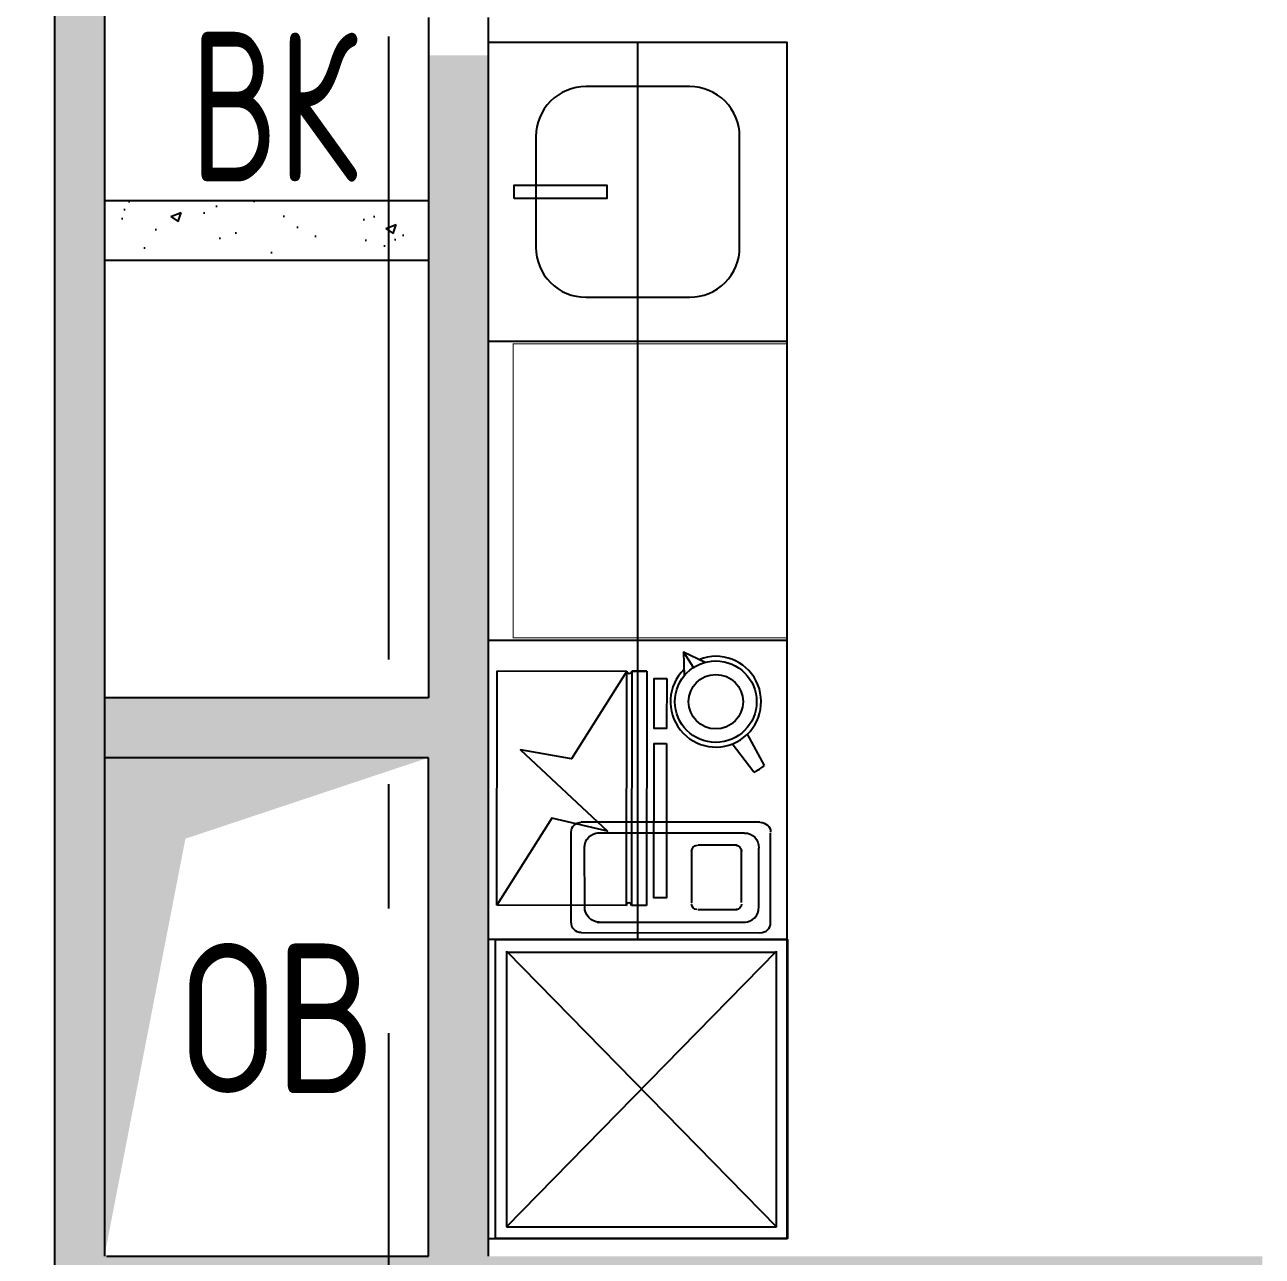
# Model space of a CAD drawing. Header units: millimetres. Extents: x -9318 to 9016603, y 0 to 838141.
# Drawn here: x 92672 to 95155, y 458323 to 460794 of the extents above; entities that cross this region are included whole.
import ezdxf
from ezdxf import colors
from ezdxf.entities.mleader import LeaderData, LeaderLine
from ezdxf.math import Vec2, Vec3

# ---------------------------------------------------------------- set-up
doc = ezdxf.new("R2010")
doc.units = ezdxf.units.MM
doc.linetypes.add('CENTER', pattern=[2, 1.25, -0.25, 0.25, -0.25])
doc.layers.add('ТХ_ВК_оборуд.ТХ', color=250, linetype='Continuous')
doc.styles.add('ICOCPEUR', font='isocpeur.ttf')
doc.styles.add('ISOCPEUR', font='isocpeur.ttf', dxfattribs={"width": 0.7})

# ---------------------------------------------------------------- blocks, each defined once
blk = doc.blocks.new('_DotSmall')
at = {"color": 8, "linetype": 'ByBlock', "const_width": 0.5}
blk.add_lwpolyline([(-0.0625, 0, 1), (0.0625, 0, 1)], format="xyb", close=True, dxfattribs=at)
blk = doc.blocks.new('кухня тип 3')
at = {"color": 8, "ltscale": 100}
for p, q in [((209139.5, 25435.9), (209139.5, 24835.9)), ((209739.5, 25435.9), (209739.5, 24835.9)), ((210339.5, 25435.9), (210339.5, 24835.9)), ((209139.5, 25135.9), (210939.5, 25135.9))]:
    blk.add_line(p, q, dxfattribs=at)
blk.add_lwpolyline([(210939.5, 24835.9), (208539.5, 24835.9), (208539.5, 25435.9), (210939.5, 25435.9)], close=True, dxfattribs=at)
at = {"layer": 'ТХ_ВК_оборуд.ТХ', "color": 8, "ltscale": 100}
blk.add_lwpolyline([(210528.3, 25340.3), (210750.8, 25340.3, -0.414214), (210850.8, 25240.3), (210850.8, 25031.6, -0.414214), (210750.8, 24931.6), (210528.3, 24931.6, -0.414214), (210428.3, 25031.6), (210428.3, 25240.3, -0.414214)], format="xyb", close=True, dxfattribs=at)
blk.add_lwpolyline([(210626.3, 24887.9), (210652.8, 24887.9), (210652.8, 25073.5), (210626.3, 25073.5)], close=True, dxfattribs=at)
blk = doc.blocks.new('чайник')
at = {"color": 8, "ltscale": 20}
for p, q in [((-52.8, 223.9), (-45.3, 121.9)), ((-17.1, 229.4), (6.5, 129.8)), ((25.9, -168), (52.5, -104.5)), ((25.9, -168), (-18.6, -115.5)), ((17.8, -115.6), (25.9, -168))]:
    blk.add_line(p, q, dxfattribs=at)
for radius in [117, 78]:
    blk.add_circle((0, 0), radius, dxfattribs=at)
for radius, start, end in [(230, 94.2587, 103.2615), (130, 290.3798, 267.1404)]:
    blk.add_arc((0, 0), radius, start, end, dxfattribs=at)
blk = doc.blocks.new('кофемашинга')
at = {"color": 8}
for p, q in [((-12065.3, -149189.9), (-12065.3, -149370.1)), ((-11665.2, -149188), (-11665.2, -149368.3)), ((-11688.9, -149220.1), (-11688.9, -149338))]:
    blk.add_line(p, q, dxfattribs=at)
at = {"color": 8, "linetype": 'ByBlock'}
for points in [[(-12045.5, -149168.4), (-11686.7, -149168.3)], [(-12013, -149189.7), (-11715.7, -149189.7)], [(-12038.2, -149219.9), (-12038.3, -149341.9)], [(-11811.3, -149214.8), (-11732.5, -149214.8), (-11732.5, -149214.8)], [(-11823.8, -149333.1), (-11823.8, -149229.1), (-11823.8, -149229.1)], [(-11723.5, -149229.1), (-11723.5, -149333.1), (-11723.5, -149333.1)], [(-11732.5, -149343.8), (-11811.3, -149343.8), (-11811.3, -149343.8)], [(-11717.6, -149368.3), (-12012.4, -149368.3)], [(-11686.8, -149389.8), (-12045.6, -149389.8)]]:
    blk.add_lwpolyline(points, dxfattribs=at)
for points in [[(-12045.5, -149168.4), (-12056.3, -149168.4), (-12065.3, -149177.4), (-12065.3, -149189.9)], [(-11686.7, -149168.3), (-11674.2, -149168.3), (-11665.2, -149177.2), (-11665.2, -149188)], [(-12009.5, -149189.5), (-12025.6, -149189.5), (-12038.2, -149203.8), (-12038.2, -149219.9)], [(-11717.6, -149189.7), (-11701.4, -149189.7), (-11688.9, -149202.2), (-11688.9, -149220.1)], [(-11813.1, -149214.8), (-11818.5, -149214.8), (-11823.8, -149220.2), (-11823.8, -149225.6)], [(-11723.5, -149225.6), (-11723.5, -149220.2), (-11728.9, -149214.8), (-11734.2, -149214.8)], [(-12038.5, -149338), (-12038.5, -149355.9), (-12026, -149368.4), (-12009.9, -149368.4)], [(-11823.8, -149331.3), (-11823.8, -149338.4), (-11818.5, -149343.8), (-11813.1, -149343.8)], [(-11734.2, -149343.8), (-11728.9, -149343.8), (-11723.5, -149338.4), (-11723.5, -149331.3)], [(-11717.6, -149368.3), (-11701.4, -149368.3), (-11688.9, -149355.8), (-11688.9, -149337.9)], [(-12065.3, -149370.1), (-12065.3, -149380.9), (-12056.3, -149389.8), (-12045.6, -149389.8)], [(-11686.8, -149389.8), (-11674.2, -149389.8), (-11665.3, -149380.9), (-11665.3, -149370.1)]]:
    blk.add_open_spline(points, degree=3, dxfattribs=at)
blk = doc.blocks.new('микроволн')
at = {"color": 8}
for p, q in [((0, 270), (0, 300)), ((0, 300), (470, 300)), ((0, 300), (0, 270)), ((470, 300), (470, 270)), ((0, 270), (470, 270)), ((0, 0), (0, 260)), ((470, 260), (0, 260)), ((470, 260), (470, 0)), ((470, 0), (0, 0))]:
    blk.add_line(p, q, dxfattribs=at)
for points in [[(15, 340), (115, 340), (115, 315), (15, 315)], [(145, 340), (455, 340), (455, 315), (145, 315)]]:
    blk.add_lwpolyline(points, close=True, dxfattribs=at)
blk.add_lwpolyline([(0, 260), (176.4, 149.3), (158.2, 46.9), (321.5, 221.8), (295.2, 109.7), (470, 0)], dxfattribs=at)
for centre, start, end in [((0, 265), 270, 90), ((470, 265), 90, 270)]:
    blk.add_arc(centre, 5, start, end, dxfattribs=at)
blk = doc.blocks.new('холодильник встраиваемый')
at = {"color": 8, "ltscale": 100}
for p, q in [((23.3, 21.9), (23.3, 563.5)), ((23.3, 563.5), (576.7, 563.5)), ((576.7, 21.9), (23.3, 563.5)), ((573.7, 563.5), (573.7, 21.9)), ((576.7, 21.9), (23.3, 21.9))]:
    blk.add_line(p, q, dxfattribs=at)
at = {"color": 8}
blk.add_line((23.3, 21.9), (576.7, 563.5), dxfattribs=at)
blk.add_lwpolyline([(600, 0), (600, 585.5), (0, 585.5), (0, 0)], close=True, dxfattribs=at)

msp = doc.modelspace()

# ---------------------------------------------------------------- hatches: boundary and pattern name
at = {"ltscale": 100}
h = msp.add_hatch(dxfattribs=at)
h.set_pattern_fill('AR-CONC', color=256, scale=30)
h.set_pattern_definition([(50, (5759.64, 336407.27), (215.17805, -18.82564), [22.5, -247.5]), (355, (5759.64, 336407.27), (-41.6254, 225.65764), [18, -198]), (100.45144, (5777.57, 336405.7), (173.55265, 206.832), [19.12206, -210.34263]), (46.1842, (5759.64, 336467.27), (320.1724, -49.6558), [33.75, -371.25]), (96.63564, (5786.32, 336463.14), (280.3986, 292.2356), [28.6831, -315.5141]), (351.18416, (5759.64, 336467.27), (280.3986, 292.2356), [27, -297]), (21, (5789.64, 336452.27), (179.07212, -120.78567), [22.5, -247.5]), (326, (5789.64, 336452.27), (72.9946, 217.545), [18, -198]), (71.45144, (5804.56, 336442.2), (252.0667, 96.75935), [19.12206, -210.34263]), (37.5, (5759.64, 336407.274), (3.647957, 99.868156), [0, -195.6, 0, -201, 0, -198.75]), (7.5, (5759.64, 336407.27), (78.92086, 118.32351), [0, -114.6, 0, -191.1, 0, -75.75]), (327.5, (5692.74, 336407.274), (160.14673, -6.76646), [0, -75, 0, -234, 0, -310.5]), (317.5, (5662.74, 336407.27), (174.95585, 30.0315), [0, -97.5, 0, -155.4, 0, -220.5])])
h.paths.add_polyline_path([(93602.03, 461132.58), (93602.03, 460932.58), (93482.03, 460932.58), (93482.03, 461132.58)], flags=16)
h.paths.add_polyline_path([(93602.03, 460732.58), (93482.03, 460732.58), (93482.03, 460932.58), (93602.03, 460932.58)], flags=16)
h.paths.add_polyline_path([(93602.04, 463757.96), (93482.04, 463757.96), (93482.03, 461855.03), (93483.71, 461855.03), (93483.71, 461735.04), (93482.03, 461735.03), (93482.02, 459442.87), (93482.02, 458322.87), (92832.03, 458322.87), (92832.03, 459322.87), (93481.87, 459322.87), (93481.86, 459442.87), (92832.03, 459442.87), (92832.03, 463757.96), (92732.03, 463757.96), (92732.03, 459442.87), (92732.03, 458202.87), (95154.95, 458202.87), (95154.95, 458322.87), (93602.04, 458322.87)])
h = msp.add_hatch(dxfattribs=at)
h.set_pattern_fill('AR-CONC', color=256, scale=30)
h.set_pattern_definition([(50, (5759.64, 336686.5), (215.17805, -18.82564), [22.5, -247.5]), (355, (5759.64, 336686.5), (-41.6254, 225.65764), [18, -198]), (100.45144, (5777.57, 336684.94), (173.55265, 206.832), [19.12206, -210.34263]), (46.1842, (5759.64, 336746.5), (320.1724, -49.6558), [33.75, -371.25]), (96.63564, (5786.32, 336742.37), (280.3986, 292.2356), [28.6831, -315.5141]), (351.18416, (5759.64, 336746.5), (280.3986, 292.2356), [27, -297]), (21, (5789.64, 336731.5), (179.07212, -120.78567), [22.5, -247.5]), (326, (5789.64, 336731.5), (72.9946, 217.545), [18, -198]), (71.45144, (5804.56, 336721.44), (252.0667, 96.75935), [19.12206, -210.34263]), (37.5, (5759.64, 336686.51), (3.647957, 99.868156), [0, -195.6, 0, -201, 0, -198.75]), (7.5, (5759.64, 336686.51), (78.92086, 118.32351), [0, -114.6, 0, -191.1, 0, -75.75]), (327.5, (5692.74, 336686.51), (160.14673, -6.76646), [0, -75, 0, -234, 0, -310.5]), (317.5, (5662.74, 336686.51), (174.95585, 30.0315), [0, -97.5, 0, -155.4, 0, -220.5])])
h.paths.add_polyline_path([(93482.03, 460440.84), (92832.03, 460440.84), (92832.03, 460320.84), (93482.03, 460320.84)])
msp.add_hatch(color=256).paths.add_polyline_path([(92831.89, 458323.2), (92994.39, 459160.7), (93481.89, 459323.2), (92831.89, 459323.2)])

# ---------------------------------------------------------------- linework, layer by layer
at = {"linetype": 'CENTER', "ltscale": 1000}
msp.add_line((93402.03, 470770.43), (93402.03, 415038.08), dxfattribs=at)
at = {"ltscale": 100}
for p, q in [((92732.03, 463757.96), (92732.03, 458202.87)), ((92832.03, 463757.96), (92832.03, 458322.87)), ((93482.03, 460808.28), (93482.03, 459443.2)), ((93602.03, 460808.28), (93602.03, 458323.2)), ((93482.03, 460440.84), (92832.03, 460440.84)), ((93482.03, 459443.2), (92832.03, 459443.2))]:
    msp.add_line(p, q, dxfattribs=at)
for points in [[(93481.87, 460320.84), (92832.03, 460320.84)], [(93481.87, 459323.2), (92832.03, 459323.2)], [(93481.91, 458323.2), (93481.87, 459323.2)], [(92835.77, 458323.2), (93482.03, 458323.2)]]:
    msp.add_lwpolyline(points, dxfattribs=at)
at = {"ltscale": 0.1, "const_width": 2}
msp.add_lwpolyline([(94202.03, 460153.53), (94202.03, 459563.53), (93652.03, 459563.53), (93652.03, 460153.53)], close=True, dxfattribs=at)

# ---------------------------------------------------------------- block references
at = {"xscale": -1}
for name, p, rotation in [('кухня тип 3', (68766.09, 249819), 270), ('кофемашинга', (105833.73, 309803.82), 180), ('холодильник встраиваемый', (93616.58, 458358.53), 270)]:
    msp.add_blockref(name, p, dxfattribs=dict(at, rotation=rotation))
at = {"xscale": 0.7000000000000001, "yscale": 0.7000000000000001, "zscale": 0.7000000000000001, "rotation": 204.1310346708612}
msp.add_blockref('чайник', (94058.54, 459435.69), dxfattribs=at)
at = {"rotation": 269.9130353633462}
msp.add_blockref('микроволн', (93620.03, 459497.4, -1.32), dxfattribs=at)

# ---------------------------------------------------------------- texts
at = {"ltscale": 100, "char_height": 300, "attachment_point": 5, "line_spacing_factor": 0.7, "style": 'ICOCPEUR'}
for s, insert in [('\\A1;{\\W0.7;ВК}', (93171.71, 460629.49)), ('\\A1;{\\W0.8;ОВ}', (93180.07, 458800.38))]:
    msp.add_mtext(s, dxfattribs=dict(at, insert=insert))

# ---------------------------------------------------------------- leaders
ml = msp.add_multileader_mtext('Standard')
ml.set_content('+13,200', color=8, style='ISOCPEUR')
ml.set_leader_properties(color=8, linetype='Continuous', lineweight=-1)
ml.set_arrow_properties(name='DOTSMALL')
ml.build(insert=Vec2(0, 0))
ml.multileader.update_dxf_attribs({"has_text_frame": 1, "text_left_attachment_type": 4, "text_right_attachment_type": 4, "dogleg_length": 100, "arrow_head_size": 180})
ctx = ml.context
ctx.base_point, ctx.char_height, ctx.arrow_head_size, ctx.landing_gap_size, ctx.plane_origin = Vec3(93068.63, 826103.47), 250, 180, 50, Vec3(90907.41, 825512.23)
ctx.left_attachment, ctx.right_attachment = 4, 4
notes = []
notes.append((ctx, [(0, (0, 0, 0), (0, 0), (1, 0), 1, [])]))
ctx.mtext.insert, ctx.mtext.width, ctx.mtext.line_spacing_style, ctx.mtext.flow_direction = Vec3(93118.63, 826436.81), 852.697, 2, 5
ml = msp.add_multileader_mtext('Standard')
ml.set_content('+13,700', color=8, style='ISOCPEUR')
ml.set_leader_properties(color=8, linetype='Continuous', lineweight=-1)
ml.set_arrow_properties(name='DOTSMALL')
ml.build(insert=Vec2(0, 0))
ml.multileader.update_dxf_attribs({"has_text_frame": 1, "text_left_attachment_type": 4, "text_right_attachment_type": 4, "dogleg_length": 100, "arrow_head_size": 180})
ctx = ml.context
ctx.base_point, ctx.char_height, ctx.arrow_head_size, ctx.landing_gap_size, ctx.plane_origin = Vec3(118053.07, 658154.33), 250, 180, 50, Vec3(117803.7, 657493.51)
ctx.left_attachment, ctx.right_attachment = 4, 4
notes.append((ctx, [(0, (0, 0, 0), (0, 0), (1, 0), 1, [])]))
ctx.mtext.insert, ctx.mtext.width, ctx.mtext.line_spacing_style, ctx.mtext.flow_direction = Vec3(118103.07, 658487.66), 852.697, 2, 5
ml = msp.add_multileader_mtext('Standard')
ml.set_content('+15,850', color=8, style='ISOCPEUR')
ml.set_leader_properties(color=8, linetype='Continuous', lineweight=-1)
ml.set_arrow_properties(name='DOTSMALL')
ml.build(insert=Vec2(0, 0))
ml.multileader.update_dxf_attribs({"has_text_frame": 1, "text_left_attachment_type": 4, "text_right_attachment_type": 4, "dogleg_length": 100, "arrow_head_size": 180})
ctx = ml.context
ctx.base_point, ctx.char_height, ctx.arrow_head_size, ctx.landing_gap_size, ctx.plane_origin = Vec3(116043.29, 652621.27), 250, 180, 50, Vec3(116522.41, 649668.82)
ctx.left_attachment, ctx.right_attachment = 4, 4
notes.append((ctx, [(0, (0, 0, 0), (0, 0), (1, 0), 1, [])]))
ctx.mtext.insert, ctx.mtext.width, ctx.mtext.line_spacing_style, ctx.mtext.flow_direction = Vec3(116093.29, 652954.61), 852.697, 2, 5
ml = msp.add_multileader_mtext('Standard')
ml.set_content('+9,800', color=8, style='ISOCPEUR')
ml.set_leader_properties(color=8, linetype='Continuous', lineweight=-1)
ml.set_arrow_properties(name='DOTSMALL')
ml.build(insert=Vec2(0, 0))
ml.multileader.update_dxf_attribs({"has_text_frame": 1, "text_left_attachment_type": 4, "text_right_attachment_type": 4, "dogleg_length": 100, "arrow_head_size": 180})
ctx = ml.context
ctx.base_point, ctx.char_height, ctx.arrow_head_size, ctx.landing_gap_size, ctx.plane_origin = Vec3(118053.07, 538154.33), 250, 180, 50, Vec3(117803.7, 537493.51)
ctx.left_attachment, ctx.right_attachment = 4, 4
notes.append((ctx, [(0, (0, 0, 0), (0, 0), (1, 0), 1, [])]))
ctx.mtext.insert, ctx.mtext.width, ctx.mtext.line_spacing_style, ctx.mtext.flow_direction = Vec3(118103.07, 538487.66), 852.697, 2, 5
ml = msp.add_multileader_mtext('Standard')
ml.set_content('+11,750', color=8, style='ISOCPEUR')
ml.set_leader_properties(color=8, linetype='Continuous', lineweight=-1)
ml.set_arrow_properties(name='DOTSMALL')
ml.build(insert=Vec2(0, 0))
ml.multileader.update_dxf_attribs({"has_text_frame": 1, "text_left_attachment_type": 4, "text_right_attachment_type": 4, "dogleg_length": 100, "arrow_head_size": 180})
ctx = ml.context
ctx.base_point, ctx.char_height, ctx.arrow_head_size, ctx.landing_gap_size, ctx.plane_origin = Vec3(116043.29, 532621.27), 250, 180, 50, Vec3(116522.41, 529668.82)
ctx.left_attachment, ctx.right_attachment = 4, 4
notes.append((ctx, [(0, (0, 0, 0), (0, 0), (1, 0), 1, [])]))
ctx.mtext.insert, ctx.mtext.width, ctx.mtext.line_spacing_style, ctx.mtext.flow_direction = Vec3(116093.29, 532954.61), 852.697, 2, 5
for ctx, leaders in notes:
    for number, flags, end, landing, length, lines in leaders:
        leader = LeaderData()
        leader.index, (leader.has_last_leader_line, leader.has_dogleg_vector, leader.attachment_direction) = number, flags
        leader.last_leader_point, leader.dogleg_vector, leader.dogleg_length = Vec3(end), Vec3(landing), length
        for number, points, colour, breaks in lines:
            line = LeaderLine()
            line.index, line.vertices, line.color, line.breaks = number, Vec3.list(points), colors.encode_raw_color(colour), breaks
            leader.lines.append(line)
        ctx.leaders.append(leader)

doc.saveas('drawing.dxf')
